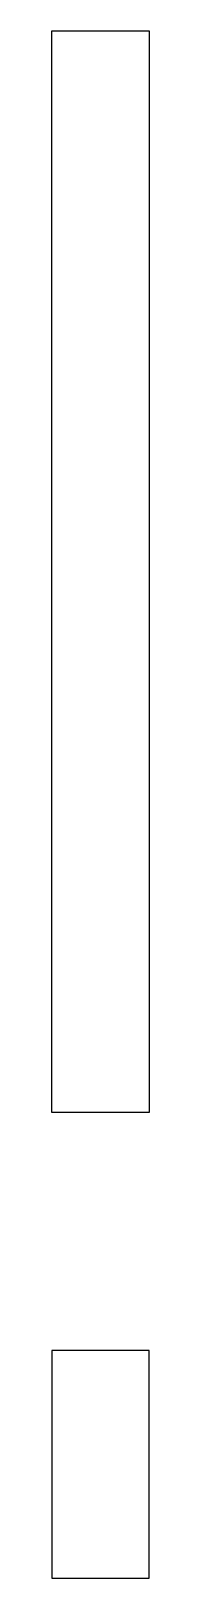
# Model space of a CAD drawing. Header units: metres. Extents: x -18.5 to -15.6, y -1.1 to 46.5.
import ezdxf

# ---------------------------------------------------------------- set-up
doc = ezdxf.new("R2010")
doc.units = ezdxf.units.M

msp = doc.modelspace()

# ---------------------------------------------------------------- linework, layer by layer
for p, q in [((-18.55, 45.842), (-18.55, 46.5)), ((-18.55, 46.5), (-15.656, 46.5)), ((-15.656, 46.5), (-15.55, 46.5)), ((-15.656, 46.5), (-15.656, 46.5)), ((-15.55, 46.5), (-15.55, 45.833)), ((-18.55, 44.967), (-18.55, 45.842)), ((-15.55, 45.833), (-15.55, 45.821)), ((-15.55, 45.821), (-15.55, 45.764)), ((-15.55, 45.764), (-15.55, 45.647)), ((-15.55, 45.647), (-15.55, 45.454)), ((-15.55, 45.454), (-15.55, 45.17)), ((-18.55, 44.887), (-18.55, 44.967)), ((-18.55, 44.72), (-18.55, 44.887)), ((-15.55, 45.17), (-15.55, 44.791)), ((-15.55, 44.791), (-15.55, 44.342)), ((-18.55, 44.471), (-18.55, 44.72)), ((-18.55, 44.151), (-18.55, 44.471)), ((-15.55, 44.342), (-15.55, 43.886)), ((-18.55, 43.871), (-18.55, 44.151)), ((-18.55, 43.588), (-18.55, 43.871)), ((-15.55, 43.886), (-15.55, 43.516)), ((-18.55, 43.239), (-18.55, 43.588)), ((-15.55, 43.516), (-15.55, 43.309)), ((-18.55, 43.161), (-18.55, 43.239)), ((-18.55, 42.782), (-18.55, 43.161)), ((-15.55, 43.309), (-15.55, 32.347)), ((-18.55, 42.376), (-18.55, 42.782)), ((-18.55, 41.98), (-18.55, 42.376)), ((-18.55, 41.627), (-18.55, 41.98)), ((-18.55, 40.457), (-18.55, 41.627)), ((-18.55, 30.489), (-18.55, 40.457)), ((-15.55, 32.347), (-15.55, 23.472)), ((-18.55, 28.348), (-18.55, 30.489)), ((-18.55, 22.265), (-18.55, 28.348)), ((-15.55, 23.472), (-15.55, 18.617)), ((-18.55, 20.053), (-18.55, 22.265)), ((-18.55, 18.617), (-18.55, 20.053)), ((-18.55, 16.459), (-18.55, 18.617)), ((-15.55, 18.617), (-15.55, 16.459)), ((-18.55, 16.143), (-18.55, 16.459)), ((-15.55, 16.459), (-15.55, 16.143)), ((-18.55, 15.698), (-18.55, 16.143)), ((-15.55, 16.143), (-15.55, 15.698)), ((-18.55, 15.211), (-18.55, 15.698)), ((-15.55, 15.698), (-15.55, 15.211)), ((-18.55, 14.754), (-18.55, 15.211)), ((-15.55, 15.211), (-15.55, 14.754)), ((-18.55, 14.37), (-18.55, 14.754)), ((-18.55, 14.074), (-18.55, 14.37)), ((-15.55, 14.754), (-15.55, 14.37)), ((-15.55, 14.37), (-15.55, 14.074)), ((-18.55, 13.863), (-18.55, 14.074)), ((-18.55, 13.22), (-18.55, 13.863)), ((-15.55, 14.074), (-15.55, 13.863)), ((-15.55, 13.863), (-15.55, 13.728)), ((-15.55, 13.728), (-15.55, 13.22)), ((-17.771, 13.22), (-18.55, 13.22)), ((-15.55, 13.22), (-17.771, 13.22)), ((-16.431, 5.9), (-18.55, 5.9)), ((-18.55, 5.9), (-18.55, 5.332)), ((-15.55, 5.9), (-16.431, 5.9)), ((-15.55, 5.416), (-15.55, 5.9)), ((-18.55, 5.332), (-18.55, 5.178)), ((-15.55, 5.332), (-15.55, 5.416)), ((-15.55, 5.178), (-15.55, 5.332)), ((-18.55, 5.178), (-18.55, 4.94)), ((-18.55, 4.94), (-18.55, 4.609)), ((-15.55, 4.94), (-15.55, 5.178)), ((-15.55, 4.609), (-15.55, 4.94)), ((-18.55, 4.609), (-18.55, 4.204)), ((-15.55, 4.204), (-15.55, 4.609)), ((-18.55, 4.204), (-18.55, 3.777)), ((-15.55, 3.777), (-15.55, 4.204)), ((-18.55, 3.777), (-18.55, 3.413)), ((-18.55, 3.413), (-18.55, 3.003)), ((-15.55, 3.413), (-15.55, 3.777)), ((-15.55, 2.212), (-15.55, 3.413)), ((-18.55, 3.003), (-18.55, 2.645)), ((-18.55, 2.645), (-18.55, 2.56)), ((-18.55, 2.56), (-18.55, 2.233)), ((-18.55, 2.233), (-18.55, 1.977)), ((-18.55, 1.977), (-18.55, 1.65)), ((-15.55, 1.769), (-15.55, 2.212)), ((-18.55, 1.65), (-18.55, 1.353)), ((-15.55, 1.268), (-15.55, 1.769)), ((-18.55, 1.353), (-18.55, 1.131)), ((-18.55, 1.131), (-18.55, 0.994)), ((-18.55, 0.994), (-18.55, -0.29)), ((-15.55, 0.802), (-15.55, 1.268)), ((-15.55, 0.422), (-15.55, 0.802)), ((-15.55, 0.143), (-15.55, 0.422)), ((-15.55, -0.046), (-15.55, 0.143)), ((-18.55, -0.29), (-18.55, -0.37)), ((-18.55, -0.37), (-18.55, -1.1)), ((-15.55, -0.16), (-15.55, -0.046)), ((-15.55, -0.841), (-15.55, -0.16)), ((-15.55, -0.896), (-15.55, -0.841)), ((-15.55, -0.933), (-15.55, -0.896)), ((-15.55, -0.955), (-15.55, -0.933)), ((-18.55, -1.1), (-17.517, -1.1)), ((-17.517, -1.1), (-15.55, -1.1)), ((-17.517, -1.1), (-17.517, -1.1)), ((-15.55, -0.965), (-15.55, -0.955)), ((-15.55, -1.1), (-15.55, -0.965))]:
    msp.add_line(p, q)

doc.saveas('drawing.dxf')
